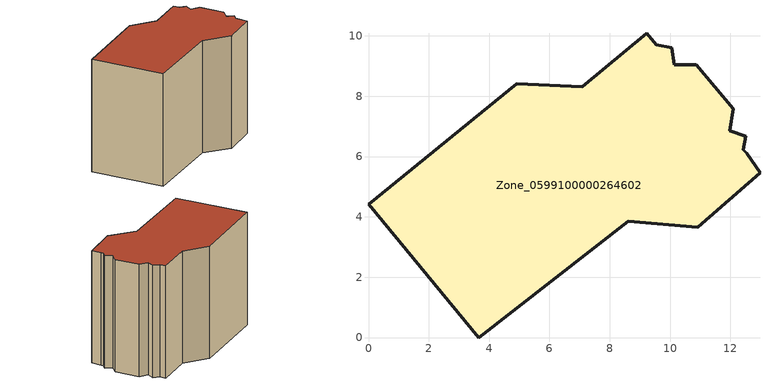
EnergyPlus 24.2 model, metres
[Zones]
Zone_0599100000264602
 floor ground (C_G): 10.13,9.05 10.87,9.05 12.09,7.58 11.97,6.86 12.5,6.67 12.43,6.23 12.54,6.1 12.98,5.46 10.91,3.66 8.61,3.86 3.65,0 0,4.42 4.91,8.42 7.08,8.32 9.23,10.08 9.54,9.71 10.05,9.61 z0
 wall outside (C_F): 7.08,8.32 4.91,8.42 0,4.42 3.65,0 8.61,3.86 10.91,3.66 12.98,5.46 12.54,6.1 12.43,6.23 12.5,6.67 11.97,6.86 12.09,7.58 10.87,9.05 10.13,9.05 10.05,9.61 9.54,9.71 9.23,10.08 7.08,8.32 z0:9.02
 roof outside (C_R): 10.13,9.05 10.05,9.61 9.54,9.71 9.23,10.08 7.08,8.32 4.91,8.42 0,4.42 3.65,0 8.61,3.86 10.91,3.66 12.98,5.46 12.54,6.1 12.43,6.23 12.5,6.67 11.97,6.86 12.09,7.58 10.87,9.05 z9.02
[BUILDING]
Pand.0599100000264602: North Axis=0; Terrain=City; Loads Convergence Tolerance Value=0.04; Temperature Convergence Tolerance Value=0.4; Solar Distribution=FullExterior; Maximum Number of Warmup Days=25; Minimum Number of Warmup Days=1
[Site:Location]
Rotterdam.The.Hague.AP_ZH_NLD Design_Conditions: Latitude=51.96; Longitude=4.45; Time Zone=1; Elevation=-4.5
[SITE:GROUNDTEMPERATURE:BUILDINGSURFACE]
18, 18, 18, 18, 18, 18, 18, 18, 18, 18, 18, 18
[MATERIAL] Thermal Absorptance=0.9; Solar Absorptance=0.7; Visible Absorptance=0.7
Name | Roughness | Thickness | Conductivity | Density | Specific Heat
G.TI.1946 | MediumSmooth | 0.15 | 1 | 540 | 1210
F.TI.1946 | Rough | 0.3 | 0.857143 | 1920 | 840
R.TI.1946 | MediumRough | 0.2 | 0.1 | 1500 | 1000
[CONSTRUCTION]
C_G: G.TI.1946
C_F: F.TI.1946
C_R: R.TI.1946
[ZONE]
Zone_0599100000264602: Type=1; Multiplier=1; Ceiling Height=Autocalculate; Volume=Autocalculate; Floor Area=autocalculate; Part of Total Floor Area=Yes
[ZONEINFILTRATION:DESIGNFLOWRATE]
Infil_Zone_0599100000264602: Zone or ZoneList or Space or SpaceList=Zone_0599100000264602; Schedule=AlwaysOn; Design Flow Rate Calculation Method=Flow/Area; Flow Rate per Floor Area=0.003; Constant Term Coefficient=1; Temperature Term Coefficient=0; Velocity Term Coefficient=0; Velocity Squared Term Coefficient=0
[HVACTEMPLATE:ZONE:IDEALLOADSAIRSYSTEM]
Zone_0599100000264602: Maximum Heating Supply Air Temperature=50; Minimum Cooling Supply Air Temperature=13; Maximum Heating Supply Air Humidity Ratio=0.0156; Minimum Cooling Supply Air Humidity Ratio=0.0077; Heating Limit=NoLimit; Cooling Limit=NoLimit; Dehumidification Control Type=ConstantSensibleHeatRatio; Cooling Sensible Heat Ratio=0.7; Dehumidification Setpoint=60; Humidification Control Type=None; Humidification Setpoint=30; Outdoor Air Method=None; Outdoor Air Flow Rate per Person=0.00944; Outdoor Air Flow Rate per Zone Floor Area=0; Outdoor Air Flow Rate per Zone=0; Demand Controlled Ventilation Type=None; Outdoor Air Economizer Type=NoEconomizer; Heat Recovery Type=None; Sensible Heat Recovery Effectiveness=0.7; Latent Heat Recovery Effectiveness=0.65
[ZONECONTROL:THERMOSTAT]
ThermostatControl_Zone_0599100000264602: Zone or ZoneList=Zone_0599100000264602; Control Type Schedule=DualSetpointControlType; Control 1=Thermostat_Zone_0599100000264602; Temperature Difference Between Cutout And Setpoint=0
[THERMOSTATSETPOINT:DUALSETPOINT]
Thermostat_Zone_0599100000264602: Heating Setpoint Temperature Schedule=HeatingSetpoint_Zone_0599100000264602; Cooling Setpoint Temperature Schedule=CoolingSetpoint_Zone_0599100000264602
[SCHEDULE:COMPACT]
HeatingSetpoint_Zone_0599100000264602: Through: 12/31, For: AllDays, Until: 24:00, 21
CoolingSetpoint_Zone_0599100000264602: Through: 12/31, For: AllDays, Until: 24:00, 24
DualSetpointControlType: Through: 12/31, For: AllDays, Until: 24:00, 4
AlwaysOn: Through: 12/31, For: AllDays, Until: 24:00, 1
